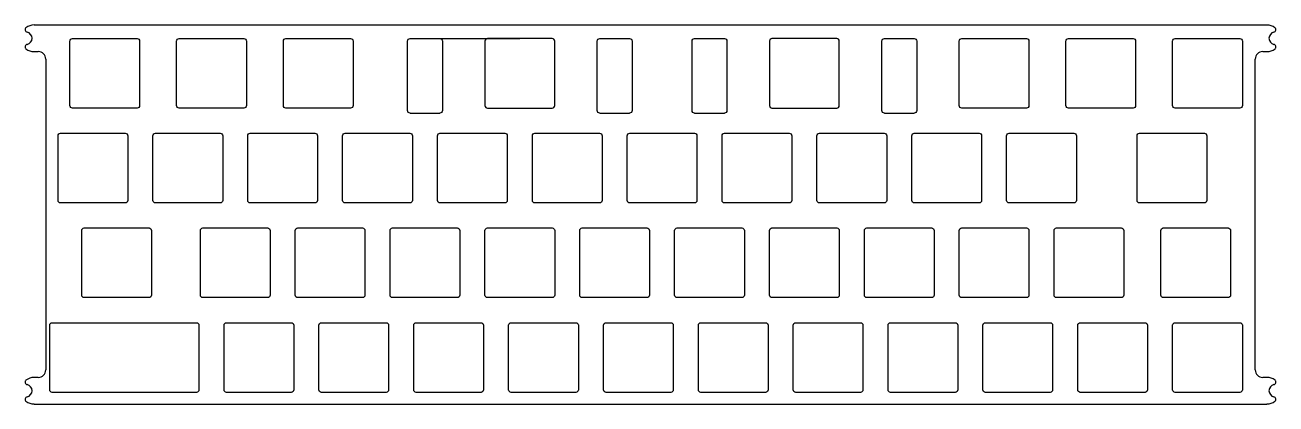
# Model space of a CAD drawing. Header units: millimetres. Extents: x -237 to 14, y -9 to 67.
import ezdxf

# ---------------------------------------------------------------- set-up
doc = ezdxf.new("R2010")
doc.units = ezdxf.units.MM
doc.layers.get('0').update_dxf_attribs({"linetype": 'CONTINUOUS'})

msp = doc.modelspace()

# ---------------------------------------------------------------- linework, layer by layer
for p, q in [((11.91, 66.86), (-235.63, 66.86)), ((-160.65, 49.65), (-160.65, 63.65)), ((-160.65, 49.65), (-160.65, 63.65)), ((-160.15, 64.15), (-154.15, 64.15)), ((-160.15, 64.15), (-154.15, 64.15)), ((-157.15, 64.15), (-138.1, 64.15)), ((-153.65, 63.65), (-153.65, 49.65)), ((-153.65, 63.65), (-153.65, 49.65)), ((-122.55, 49.65), (-122.55, 63.65)), ((-122.05, 64.15), (-116.05, 64.15)), ((-115.55, 63.65), (-115.55, 49.65)), ((-103.5, 49.65), (-103.5, 63.65)), ((-103, 64.15), (-97, 64.15)), ((-96.5, 63.65), (-96.5, 49.65)), ((-65.4, 49.65), (-65.4, 63.65)), ((-64.9, 64.15), (-58.9, 64.15)), ((-58.4, 63.65), (-58.4, 49.65)), ((-235.63, 61.51), (-234.8, 61.51)), ((11.09, 61.51), (11.91, 61.51)), ((-233.3, 60.01), (-233.3, -2.49)), ((9.59, -2.49), (9.59, 60.01)), ((-160.15, 49.15), (-154.15, 49.15)), ((-160.15, 49.15), (-154.15, 49.15)), ((-122.05, 49.15), (-116.05, 49.15)), ((-103, 49.15), (-97, 49.15)), ((-64.9, 49.15), (-58.9, 49.15)), ((-234.8, -3.99), (-235.63, -3.99)), ((11.91, -3.99), (11.09, -3.99)), ((-235.63, -9.34), (11.91, -9.34))]:
    msp.add_line(p, q)
for points in [[(-228.44, 63.65, -0.414214), (-227.94, 64.15), (-214.94, 64.15, -0.414214), (-214.44, 63.65), (-214.44, 50.65, -0.414214), (-214.94, 50.15), (-227.94, 50.15, -0.414214), (-228.44, 50.65)], [(-193.01, 63.65), (-193.01, 50.65, -0.414214), (-193.51, 50.15), (-206.51, 50.15, -0.414214), (-207.01, 50.65), (-207.01, 63.65, -0.414214), (-206.51, 64.15), (-193.51, 64.15, -0.414214)], [(-185.08, 50.15, -0.414214), (-185.58, 50.65), (-185.58, 63.65, -0.414214), (-185.08, 64.15), (-172.08, 64.15, -0.414214), (-171.58, 63.65), (-171.58, 50.65, -0.414214), (-172.08, 50.15)], [(-144.6, 50.15), (-131.6, 50.15, 0.414214), (-131.1, 50.65), (-131.1, 63.65, 0.414214), (-131.6, 64.15), (-144.6, 64.15, 0.414214), (-145.1, 63.65), (-145.1, 50.65, 0.414214)], [(-87.96, 63.65), (-87.96, 50.65, 0.414214), (-87.46, 50.15), (-74.46, 50.15, 0.414214), (-73.96, 50.65), (-73.96, 63.65, 0.414214), (-74.46, 64.15), (-87.46, 64.15, 0.414214)], [(-36.36, 50.15), (-49.36, 50.15, -0.414214), (-49.86, 50.65), (-49.86, 63.65, -0.414214), (-49.36, 64.15), (-36.36, 64.15, -0.414214), (-35.86, 63.65), (-35.86, 50.65, -0.414214)], [(-14.43, 63.65), (-14.43, 50.65, -0.414214), (-14.93, 50.15), (-27.93, 50.15, -0.414214), (-28.43, 50.65), (-28.43, 63.65, -0.414214), (-27.93, 64.15), (-14.93, 64.15, -0.414214)], [(-7, 63.65, -0.414214), (-6.5, 64.15), (6.5, 64.15, -0.414214), (7, 63.65), (7, 50.65, -0.414214), (6.5, 50.15), (-6.5, 50.15, -0.414214), (-7, 50.65)], [(-230.32, 45.1), (-217.32, 45.1, -0.414214), (-216.82, 44.6), (-216.82, 31.6, -0.414214), (-217.32, 31.1), (-230.32, 31.1, -0.414214), (-230.82, 31.6), (-230.82, 44.6, -0.414214)], [(-197.77, 44.6), (-197.77, 31.6, -0.414214), (-198.27, 31.1), (-211.27, 31.1, -0.414214), (-211.77, 31.6), (-211.77, 44.6, -0.414214), (-211.27, 45.1), (-198.27, 45.1, -0.414214)], [(-178.73, 31.6, -0.414214), (-179.23, 31.1), (-192.23, 31.1, -0.414214), (-192.73, 31.6), (-192.73, 44.6, -0.414214), (-192.23, 45.1), (-179.23, 45.1, -0.414214), (-178.73, 44.6)], [(-173.68, 44.6, -0.414214), (-173.18, 45.1), (-160.18, 45.1, -0.414214), (-159.68, 44.6), (-159.68, 31.6, -0.414214), (-160.18, 31.1), (-173.18, 31.1, -0.414214), (-173.68, 31.6)], [(-154.63, 31.6), (-154.63, 44.6, -0.414214), (-154.13, 45.1), (-141.13, 45.1, -0.414214), (-140.63, 44.6), (-140.63, 31.6, -0.414214), (-141.13, 31.1), (-154.13, 31.1, -0.414214)], [(-121.58, 44.6), (-121.58, 31.6, -0.414214), (-122.08, 31.1), (-135.08, 31.1, -0.414214), (-135.58, 31.6), (-135.58, 44.6, -0.414214), (-135.08, 45.1), (-122.08, 45.1, -0.414214)], [(-103.03, 45.1, -0.414214), (-102.53, 44.6), (-102.53, 31.6, -0.414214), (-103.03, 31.1), (-116.03, 31.1, -0.414214), (-116.53, 31.6), (-116.53, 44.6, -0.414214), (-116.03, 45.1)], [(-83.98, 31.1), (-96.98, 31.1, -0.414214), (-97.48, 31.6), (-97.48, 44.6, -0.414214), (-96.98, 45.1), (-83.98, 45.1, -0.414214), (-83.48, 44.6), (-83.48, 31.6, -0.414214)], [(-78.43, 31.6), (-78.43, 44.6, -0.414214), (-77.93, 45.1), (-64.93, 45.1, -0.414214), (-64.43, 44.6), (-64.43, 31.6, -0.414214), (-64.93, 31.1), (-77.93, 31.1, -0.414214)], [(-45.88, 45.1, -0.414214), (-45.38, 44.6), (-45.38, 31.6, -0.414214), (-45.88, 31.1), (-58.88, 31.1, -0.414214), (-59.38, 31.6), (-59.38, 44.6, -0.414214), (-58.88, 45.1)], [(-26.34, 44.6), (-26.34, 31.6, -0.414214), (-26.84, 31.1), (-39.84, 31.1, -0.414214), (-40.34, 31.6), (-40.34, 44.6, -0.414214), (-39.84, 45.1), (-26.84, 45.1, -0.414214)], [(-0.64, 31.1), (-13.64, 31.1, -0.414214), (-14.14, 31.6), (-14.14, 44.6, -0.414214), (-13.64, 45.1), (-0.64, 45.1, -0.414214), (-0.14, 44.6), (-0.14, 31.6, -0.414214)], [(-212.56, 26.05, -0.414214), (-212.06, 25.55), (-212.06, 12.55, -0.414214), (-212.56, 12.05), (-225.56, 12.05, -0.414214), (-226.06, 12.55), (-226.06, 25.55, -0.414214), (-225.56, 26.05)], [(-188.25, 25.55), (-188.25, 12.55, -0.414214), (-188.75, 12.05), (-201.75, 12.05, -0.414214), (-202.25, 12.55), (-202.25, 25.55, -0.414214), (-201.75, 26.05), (-188.75, 26.05, -0.414214)], [(-183.2, 12.55), (-183.2, 25.55, -0.414214), (-182.7, 26.05), (-169.7, 26.05, -0.414214), (-169.2, 25.55), (-169.2, 12.55, -0.414214), (-169.7, 12.05), (-182.7, 12.05, -0.414214)], [(-164.15, 12.55), (-164.15, 25.55, -0.414214), (-163.65, 26.05), (-150.65, 26.05, -0.414214), (-150.15, 25.55), (-150.15, 12.55, -0.414214), (-150.65, 12.05), (-163.65, 12.05, -0.414214)], [(-145.1, 12.55), (-145.1, 25.55, -0.414214), (-144.6, 26.05), (-131.6, 26.05, -0.414214), (-131.1, 25.55), (-131.1, 12.55, -0.414214), (-131.6, 12.05), (-144.6, 12.05, -0.414214)], [(-125.56, 26.05), (-112.56, 26.05, -0.414214), (-112.06, 25.55), (-112.06, 12.55, -0.414214), (-112.56, 12.05), (-125.56, 12.05, -0.414214), (-126.06, 12.55), (-126.06, 25.55, -0.414214)], [(-107.01, 12.55), (-107.01, 25.55, -0.414214), (-106.51, 26.05), (-93.51, 26.05, -0.414214), (-93.01, 25.55), (-93.01, 12.55, -0.414214), (-93.51, 12.05), (-106.51, 12.05, -0.414214)], [(-87.46, 26.05), (-74.46, 26.05, -0.414214), (-73.96, 25.55), (-73.96, 12.55, -0.414214), (-74.46, 12.05), (-87.46, 12.05, -0.414214), (-87.96, 12.55), (-87.96, 25.55, -0.414214)], [(-55.41, 26.05, -0.414214), (-54.91, 25.55), (-54.91, 12.55, -0.414214), (-55.41, 12.05), (-68.41, 12.05, -0.414214), (-68.91, 12.55), (-68.91, 25.55, -0.414214), (-68.41, 26.05)], [(-49.36, 26.05), (-36.36, 26.05, -0.414214), (-35.86, 25.55), (-35.86, 12.55, -0.414214), (-36.36, 12.05), (-49.36, 12.05, -0.414214), (-49.86, 12.55), (-49.86, 25.55, -0.414214)], [(-17.31, 26.05, -0.414214), (-16.81, 25.55), (-16.81, 12.55, -0.414214), (-17.31, 12.05), (-30.31, 12.05, -0.414214), (-30.81, 12.55), (-30.81, 25.55, -0.414214), (-30.31, 26.05)], [(4.62, 12.55, -0.414214), (4.12, 12.05), (-8.88, 12.05, -0.414214), (-9.38, 12.55), (-9.38, 25.55, -0.414214), (-8.88, 26.05), (4.12, 26.05, -0.414214), (4.62, 25.55)], [(-232.51, 6.5, -0.414214), (-232.01, 7), (-203.04, 7, -0.414214), (-202.54, 6.5), (-202.54, -6.5, -0.414214), (-203.04, -7), (-232.01, -7, -0.414214), (-232.51, -6.5)], [(-196.99, 7), (-183.99, 7, -0.414214), (-183.49, 6.5), (-183.49, -6.5, -0.414214), (-183.99, -7), (-196.99, -7, -0.414214), (-197.49, -6.5), (-197.49, 6.5, -0.414214)], [(-164.44, -6.5, -0.414214), (-164.94, -7), (-177.94, -7, -0.414214), (-178.44, -6.5), (-178.44, 6.5, -0.414214), (-177.94, 7), (-164.94, 7, -0.414214), (-164.44, 6.5)], [(-159.39, -6.5), (-159.39, 6.5, -0.414214), (-158.89, 7), (-145.89, 7, -0.414214), (-145.39, 6.5), (-145.39, -6.5, -0.414214), (-145.89, -7), (-158.89, -7, -0.414214)], [(-126.84, 7, -0.414214), (-126.34, 6.5), (-126.34, -6.5, -0.414214), (-126.84, -7), (-139.84, -7, -0.414214), (-140.34, -6.5), (-140.34, 6.5, -0.414214), (-139.84, 7)], [(-120.79, -7, -0.414214), (-121.29, -6.5), (-121.29, 6.5, -0.414214), (-120.79, 7), (-107.79, 7, -0.414214), (-107.29, 6.5), (-107.29, -6.5, -0.414214), (-107.79, -7)], [(-101.74, 7), (-88.74, 7, -0.414214), (-88.24, 6.5), (-88.24, -6.5, -0.414214), (-88.74, -7), (-101.74, -7, -0.414214), (-102.24, -6.5), (-102.24, 6.5, -0.414214)], [(-69.2, 6.5), (-69.2, -6.5, -0.414214), (-69.7, -7), (-82.7, -7, -0.414214), (-83.2, -6.5), (-83.2, 6.5, -0.414214), (-82.7, 7), (-69.7, 7, -0.414214)], [(-63.65, 7), (-50.65, 7, -0.414214), (-50.15, 6.5), (-50.15, -6.5, -0.414214), (-50.65, -7), (-63.65, -7, -0.414214), (-64.15, -6.5), (-64.15, 6.5, -0.414214)], [(-45.1, -6.5), (-45.1, 6.5, -0.414214), (-44.6, 7), (-31.6, 7, -0.414214), (-31.1, 6.5), (-31.1, -6.5, -0.414214), (-31.6, -7), (-44.6, -7, -0.414214)], [(-26.05, -6.5), (-26.05, 6.5, -0.414214), (-25.55, 7), (-12.55, 7, -0.414214), (-12.05, 6.5), (-12.05, -6.5, -0.414214), (-12.55, -7), (-25.55, -7, -0.414214)], [(6.5, -7), (-6.5, -7, -0.414214), (-7, -6.5), (-7, 6.5, -0.414214), (-6.5, 7), (6.5, 7, -0.414214), (7, 6.5), (7, -6.5, -0.414214)]]:
    msp.add_lwpolyline(points, format="xyb", close=True)
for centre, radius, start, end in [((-236.96, 65.91), 0.5, 127.8793, 258.812), ((-235.63, 64.19), 2.68, 90, 127.8792), ((-237.3, 64.19), 1.25, -78.8119, 78.8119), ((11.91, 64.19), 2.67, 52.1208, 90), ((13.59, 64.19), 1.25, 101.1881, 258.8119), ((13.25, 65.91), 0.5, -78.8119, 52.1208), ((-236.96, 62.47), 0.5, 101.1881, 232.1208), ((13.25, 62.47), 0.5, -52.1207, 78.812), ((-235.63, 64.19), 2.68, 232.1208, 270), ((-234.8, 60.01), 1.5, 0, 90), ((11.09, 60.01), 1.5, 90, 180), ((11.91, 64.19), 2.68, 270, 307.8792), ((-234.8, -2.49), 1.5, -90, 0), ((11.09, -2.49), 1.5, 180, 270), ((-236.96, -4.94), 0.5, 127.8793, 258.812), ((-235.63, -6.66), 2.67, 90, 127.8792), ((11.91, -6.66), 2.68, 52.1208, 90), ((13.25, -4.94), 0.5, -78.8119, 52.1208), ((-237.3, -6.66), 1.25, -78.8119, 78.812), ((13.59, -6.66), 1.25, 101.188, 258.8119), ((-236.96, -8.38), 0.5, 101.1881, 232.1208), ((-235.63, -6.66), 2.67, 232.1208, 270.0001), ((11.91, -6.66), 2.67, 270, 307.8792), ((13.25, -8.38), 0.5, -52.1207, 78.812)]:
    msp.add_arc(centre, radius, start, end)
at = {"extrusion": (0, 0, -1)}
for centre, start, end in [((160.15, 63.65), 0, 90), ((160.15, 63.65), 0, 90), ((154.15, 63.65), 90, 180), ((154.15, 63.65), 90, 180), ((122.05, 63.65), 0, 90), ((116.05, 63.65), 90, 180), ((103, 63.65), 0, 90), ((97, 63.65), 90, 180), ((64.9, 63.65), 0, 90), ((58.9, 63.65), 90, 180), ((160.15, 49.65), -90, 0), ((160.15, 49.65), -90, 0), ((154.15, 49.65), 180, 270), ((154.15, 49.65), 180, 270), ((122.05, 49.65), -90, 0), ((116.05, 49.65), 180, 270), ((103, 49.65), -90, 0), ((97, 49.65), 180, 270), ((64.9, 49.65), -90, 0), ((58.9, 49.65), 180, 270)]:
    msp.add_arc(centre, 0.5, start, end, dxfattribs=at)

doc.saveas('drawing.dxf')
